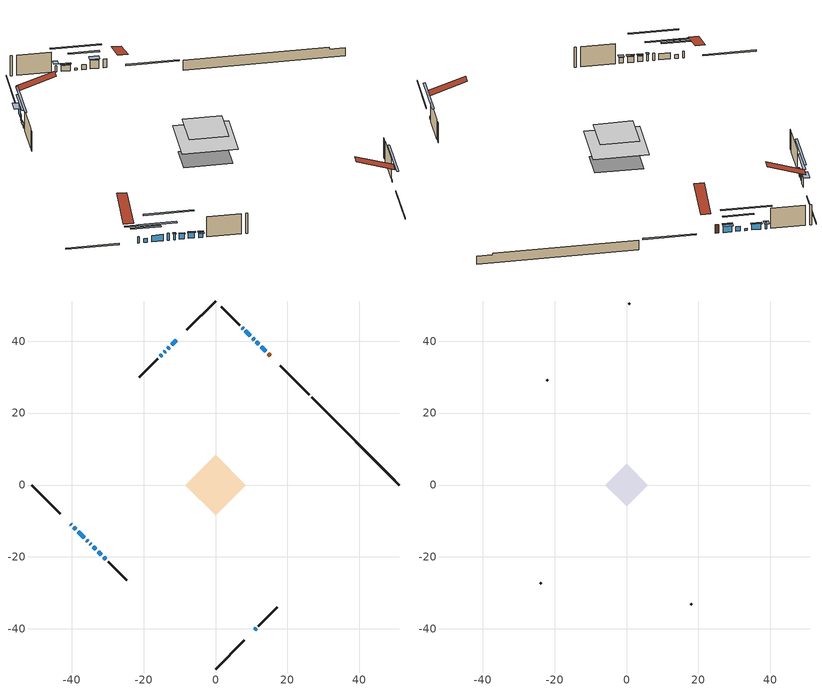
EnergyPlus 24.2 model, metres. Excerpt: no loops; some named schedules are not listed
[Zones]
conditioned space
 floor adiabatic (AdiabaticFloorConstruction): -8.44,0 0,8.44 8.44,0 0,-8.44 z3.29
 floor foundation (Slab1 construction): -6.1,1.28 -1.28,6.1 6.1,-1.28 1.28,-6.1 z-1.54
 wall outside (RimJoist1 construction): 0,-51.15 8.05,-43.1 / -51.15,0 -43.1,-8.05 / 0,51.15 -8.05,43.1 / 26.1,25.05 18.05,33.11 z0.85:1.15
 wall outside (AdiabaticWallConstruction 1): 15.2,35.95 14.64,36.51 z0.85:2.88
 wall outside (AdiabaticWallConstruction): 13.99,37.16 12.73,38.42 / -10.9,40.26 -12.15,39 z0.85:2.88; -12.81,38.34 -13.28,37.87 / -40.26,-10.89 -40.04,-11.11 / -34.86,-16.29 -34.65,-16.51 / 7.66,43.49 7.44,43.71 z0.85:2.38; -39.39,-11.77 -38.84,-12.31 z0.85:1.77; -38.19,-12.96 -36.46,-14.69 z0.85:2.37; 12.07,39.08 11.39,39.76 z0.85:1.97; 10.74,40.42 10.34,40.82 / 10.89,-40.26 11.29,-39.86 z0.85:1.31; -13.93,37.22 -14.22,36.93 z0.85:1.69; -35.81,-15.34 -35.52,-15.63 z0.85:2.53; 9.68,41.47 8.31,42.84 / -32.65,-18.5 -31.75,-19.4 z0.85:2.27; -14.88,36.28 -15.36,35.79 z0.85:1.63; -33.99,-17.16 -33.31,-17.85 z0.85:2.2; -31.1,-20.06 -30.52,-20.63 z0.85:2.17
 wall outside (Wall1 construction): 11.95,-39.2 17.14,-34.02 / -29.86,-21.29 -24.68,-26.48 / -16.02,35.13 -21.21,29.94 / 6.79,44.37 1.6,49.55 z0.85:5.73
 wall foundation (FoundationWall1 construction): 26.75,24.4,-1.54 26.75,24.4,0.85 48.71,2.44,0.85 48.71,2.44,0.41 51.15,0,0.41 51.15,0,-1.54
 window (WindowConstruction): 13.99,37.17 12.73,38.42 z0.85:2.88
 window (WindowConstruction 7): -10.9,40.26 -12.15,39 z0.85:2.88
 window (WindowConstruction 8): -12.81,38.34 -13.28,37.88 z0.85:2.37
 window (WindowConstruction 9): -40.26,-10.9 -40.04,-11.11 z0.85:2.37
 window (WindowConstruction 10): -39.38,-11.77 -38.85,-12.31 z0.85:1.76
 window (WindowConstruction 11): -38.19,-12.96 -36.46,-14.69 z0.85:2.37
 window (WindowConstruction 12): 12.07,39.08 11.39,39.76 z0.85:1.97
 window (WindowConstruction 14): 10.73,40.42 10.34,40.81 z0.85:1.31
 window (WindowConstruction 15): 10.9,-40.26 11.29,-39.86 z0.85:1.31
 window (WindowConstruction 16): -13.93,37.22 -14.22,36.93 z0.85:1.69
 window (WindowConstruction 17): -35.81,-15.34 -35.52,-15.63 z0.85:2.53
 window (WindowConstruction 1): 9.68,41.47 8.32,42.84 z0.85:2.27
 window (WindowConstruction 2): -14.88,36.27 -15.36,35.79 z0.85:1.63
 window (WindowConstruction 3): -34.86,-16.29 -34.65,-16.5 z0.85:2.37
 window (WindowConstruction 4): -33.99,-17.16 -33.31,-17.84 z0.85:2.2
 window (WindowConstruction 5): -32.65,-18.5 -31.75,-19.4 z0.85:2.27
 window (WindowConstruction 13): -31.1,-20.06 -30.52,-20.63 z0.85:2.17
 window (WindowConstruction 6): 7.66,43.49 7.44,43.71 z0.85:2.37
 door (Door): 15.2,35.95 14.64,36.51 z0.85:2.88
 ceiling adiabatic (AdiabaticFloorConstruction): 0,-8.44 8.44,0 0,8.44 -8.44,0 z3.29
attic - vented
 floor to conditioned space (Floor1 construction Reversed): -5.96,0 0,5.96 5.96,0 0,-5.96 z5.73
 wall outside (Wall3 construction): 17.79,-33.36 18.08,-33.08 / -24.02,-27.13 -23.73,-27.42 / -21.86,29.29 -22.15,29 / 0.94,50.21 0.66,50.5 z0.85:5.73
 roof outside (Roof1 construction): 10.24,-40.91,5.73 4.43,-35.1,8.47 2.9,-36.64,8.47 8.71,-42.44,5.73; -40.91,-10.24,5.73 -35.1,-4.43,8.47 -36.64,-2.9,8.47 -42.44,-8.71,5.73; -10.24,40.91,5.73 -4.43,35.1,8.47 -2.9,36.64,8.47 -8.71,42.44,5.73; 15.86,35.29,5.73 10.05,29.48,8.47 11.58,27.95,8.47 17.39,33.76,5.73
shading: 12.6,38.55 14.11,37.04 15.04,37.96 13.53,39.48 z3.06; -12.41,38.74 -10.63,40.52 -11.56,41.44 -13.34,39.67 z3.25; -15.32,35.83 -10.77,40.39 -11.11,40.73 -15.67,36.18 z5.26; -38,-13.15 -42.3,-8.85 -42.65,-9.2 -38.34,-13.5 z5.26; -36.8,-14.35 -41.43,-9.72 -41.77,-10.07 -37.15,-14.7 z4.65; -34.42,-16.73 -40.23,-10.92 -40.58,-11.27 -34.77,-17.08 z5.26; 9.35,41.8 14.12,37.04 14.46,37.38 9.69,42.15 z4.86; 6.68,44.48 14.4,36.76 14.74,37.1 7.02,44.82 z6.49; 14.95,-36.2 7.23,-43.92 7.58,-44.27 15.3,-36.55 z6.49; -17.88,33.27 -10.27,40.88 -10.62,41.23 -18.23,33.62 z6.87; -31.84,-19.32 -39.49,-11.66 -39.84,-12.01 -32.18,-19.66 z7.74; 8.19,42.96 9.81,41.34 10.16,41.69 8.54,43.31 z2.45; -15.5,35.65 -14.74,36.42 -15.03,36.71 -15.8,35.94 z1.83; -34.52,-16.63 -34.99,-16.16 -35.34,-16.51 -34.87,-16.98 z2.55; -33.18,-17.97 -34.12,-17.03 -34.47,-17.38 -33.53,-18.32 z2.38; -31.63,-19.53 -32.78,-18.37 -33.13,-18.72 -31.97,-19.87 z2.45; -30.39,-20.76 -31.22,-19.93 -31.87,-20.57 -31.04,-21.4 z2.35; 7.18,43.97 7.92,43.23 8.85,44.16 8.11,44.9 z2.74
[Building]
Building 1: Terrain=Suburbs
[Site:Location]
Montreal Intl AP_QC: Latitude {deg}=45.47; Longitude {deg}=-73.74; Time Zone {hr}=-5; Elevation {m}=36; Keep Site Location Information=Yes
[Site:GroundTemperature:Shallow]
2.07863, -0.316383, -0.508184, 0.628371, 5.19101, 9.73239, 13.6695, 16.1636, 16.3755, 14.347, 10.5102, 6.10817
[Site:WaterMainsTemperature]
Calculation Method=Schedule; Temperature Schedule=mains temperature schedule
[Material] Roughness=Rough; Thermal Absorptance=0.9
Name | Thickness {m} | Conductivity {W/m-K} | Density {kg/m3} | Specific Heat {J/kg-K} | Solar Absorptance | Visible Absorptance
asphalt or fiberglass shingles | 0.00635 | 0.162714 | 1121.4 | 1465.45 | 0.4 | 0.4
ceiling loosefill ins | 0.0846667 | 0.0480833 | 16.02 | 1046.75 | 0.7 | 0.7
ceiling stud and cavity | 0.1397 | 0.0932282 | 65.682 | 1177.47 | 0.7 | 0.7
concrete 4.0 in. | 0.1016 | 1.803125 | 2242.8 | 837.4 | 0.7 | 0.7
concrete 8.0 in. | 0.2032 | 1.803125 | 2242.8 | 837.4 | 0.7 | 0.7
door material | 0.04445 | 0.0451087 | 512.64 | 1214.23 | 0.7 | 0.7
exterior vertical ins | 0.0369022 | 0.029427 | 32.04 | 1214.23 | 0.7 | 0.7
floor covering | 0.0127 | 0.0433444 | 54.468 | 1339.84 | 0.6 | 0.6
floor rigid ins; wall rigid ins | 0.512978 | 0.029427 | 32.04 | 1214.23 | 0.7 | 0.7
floor stud and cavity | 0.1397 | 1.75129 | 37.0049 | 1207.88 | 0.7 | 0.7
furniture material conditioned space 1 | 0.1524 | 0.115458 | 640.8 | 1214.23 | 0.6 | 0.6
gypsum board | 0.0127 | 0.160291 | 801 | 837.4 | 0.6 | 0.6
gypsum board 1 | 0.0127 | 0.160291 | 801 | 837.4 | 0.7 | 0.7
osb sheathing 0.5 in. | 0.0127 | 0.115458 | 512.64 | 1214.23 | 0.7 | 0.7
osb sheathing 0.75 in. | 0.01905 | 0.115458 | 512.64 | 1214.23 | 0.7 | 0.7
osb sheathing 2.0 in. | 0.0508 | 0.115458 | 512.64 | 1214.23 | 0.7 | 0.7
rim joist stud and cavity | 0.0508 | 0.0454632 | 125.044 | 1163.47 | 0.6 | 0.6
wall stud and cavity | 0.1397 | 0.102903 | 139.0536 | 1170.24 | 0.7 | 0.7
wall stud and cavity 1 | 0.0889 | 6.1454 | 50.32683 | 1063.81 | 0.6 | 0.6
wall stud and cavity 2 | 0.0889 | 0.380278 | 52.3479 | 1209.89 | 0.7 | 0.7
wall stud and cavity 3 | 0.0889 | 0.391764 | 83.0341 | 1211.67 | 0.7 | 0.7
wood siding | 0.0254 | 0.102417 | 544.68 | 1172.36 | 0.4 | 0.4
wood siding 1 | 0.00254 | 0.102417 | 544.68 | 1172.36 | 0.4 | 0.4
wood siding 2; wood siding 3; wood siding 4 | 0.0254 | 0.102417 | 544.68 | 1172.36 | 0.7 | 0.7
[WindowMaterial:SimpleGlazingSystem]
Name | U-Factor {W/m2-K} | Solar Heat Gain Coefficient
WindowMaterial | 4.23352 | 0.68
WindowMaterial 1 | 4.46802 | 0.67
WindowMaterial 10 | 2.89692 | 0.65
WindowMaterial 11 | 2.95256 | 0.58
WindowMaterial 12 | 2.941204 | 0.65
WindowMaterial 13 | 6.39797 | 0.56
WindowMaterial 14 | 2.21385 | 0.23
WindowMaterial 15 | 5.987451 | 0.58
WindowMaterial 16 | 2.03727 | 0.3
WindowMaterial 2 | 2.99401 | 0.51
WindowMaterial 3 | 3.09224 | 0.39
WindowMaterial 4 | 2.94461 | 0.59
WindowMaterial 5 | 2.92587 | 0.62
WindowMaterial 6 | 3.324469 | 0.54
WindowMaterial 7 | 2.97187 | 0.55
WindowMaterial 8 | 3.06271 | 0.54
WindowMaterial 9 | 2.97868 | 0.53
[Construction]
AdiabaticFloorConstruction: floor stud and cavity, floor rigid ins, osb sheathing 0.75 in., floor covering
AdiabaticWallConstruction: wood siding 3, wall rigid ins, wall stud and cavity 2, gypsum board
AdiabaticWallConstruction 1: wood siding 4, wall rigid ins, wall stud and cavity 2, gypsum board
Door: door material
Floor1 construction Reversed: gypsum board, ceiling stud and cavity, ceiling loosefill ins
FoundationWall1 construction: concrete 8.0 in., gypsum board 1
furniture construction conditioned space 1: furniture material conditioned space 1
PartitionWallConstruction: gypsum board, wall stud and cavity 3, gypsum board
RimJoist1 construction: wood siding 2, osb sheathing 2.0 in., rim joist stud and cavity
Roof1 construction: asphalt or fiberglass shingles
Slab1 construction: concrete 4.0 in.
Wall1 construction: wood siding, osb sheathing 0.5 in., wall stud and cavity, gypsum board
Wall3 construction: wood siding 1, wall stud and cavity 1
WindowConstruction; WindowConstruction 7: WindowMaterial
WindowConstruction 1: WindowMaterial 1
WindowConstruction 10: WindowMaterial 9
WindowConstruction 11: WindowMaterial 10
WindowConstruction 12: WindowMaterial 11
WindowConstruction 13: WindowMaterial 12
WindowConstruction 14: WindowMaterial 13
WindowConstruction 15: WindowMaterial 14
WindowConstruction 16: WindowMaterial 15
WindowConstruction 17: WindowMaterial 16
WindowConstruction 2: WindowMaterial 2
WindowConstruction 3: WindowMaterial 3
WindowConstruction 4: WindowMaterial 4
WindowConstruction 5: WindowMaterial 5
WindowConstruction 6: WindowMaterial 6
WindowConstruction 8: WindowMaterial 7
WindowConstruction 9: WindowMaterial 8
[Zone] Multiplier=1; Part of Total Floor Area=Yes
Name | Volume {m3}
attic - vented | 31.6242
conditioned space | 515.8
[Space]
Name | Zone | Volume {m3}
attic - vented 1 | attic - vented | 31.6242
conditioned space 1 | conditioned space | 515.8
[ZoneInfiltration:EffectiveLeakageArea]
infil attic - vented 1: Zone or Space=attic - vented 1; Schedule=Always On Discrete; Effective Air Leakage Area {cm2}=2845.6; Stack Coefficient=0.000529547; Wind Coefficient=1.55479e-05
[ZoneMixing]
whole house fan mix: Zone or Space=attic - vented; Schedule=Always On Continuous; Design Flow Rate Calculation Method=Flow/Zone; Design Flow Rate {m3/s}=0; Source Zone or Space=conditioned space
[SurfaceProperty:ExposedFoundationPerimeter]
Slab1: Exposed Perimeter Calculation Method=TotalExposedPerimeter; Total Exposed Perimeter {m}=34.503
[InternalMass] Zone or ZoneList=conditioned space; Space or SpaceList=conditioned space 1
Name | Construction | Surface Area {m2}
furniture mass conditioned space 1 | furniture construction conditioned space 1 | 85.3758
partition wall mass | PartitionWallConstruction | 213.44
[Lights]
interior lighting: Zone or ZoneList or Space or SpaceList=conditioned space 1; Schedule=interior lighting schedule; Design Level Calculation Method=LightingLevel; Lighting Level {W}=343.2; Return Air Fraction=0; Fraction Radiant=0.6; Fraction Visible=0.2; Fraction Replaceable=1
[People]
occupants: Zone or ZoneList or Space or SpaceList=conditioned space 1; Number of People Schedule=occupants schedule; Number of People Calculation Method=People; Number of People=3; Fraction Radiant=0.314171; Sensible Heat Fraction=0.56303; Activity Level Schedule=occupants activity schedule; Carbon Dioxide Generation Rate {m3/s-W}=0; Enable ASHRAE 55 Comfort Warnings=No; Mean Radiant Temperature Calculation Type=EnclosureAveraged
[ElectricEquipment] Zone or ZoneList or Space or SpaceList=conditioned space 1; Design Level Calculation Method=EquipmentLevel
Name | Schedule | Design Level {W} | Fraction Latent | Fraction Radiant | Fraction Lost
clothes dryer | clothes dryer schedule | 140.772 | 0.015 | 0.081 | 0.85
clothes washer | clothes washer schedule | 32.1985 | 0.03 | 0.162 | 0.7
cooking range | cooking range schedule | 208.969 | 0.08 | 0.432 | 0.2
dishwasher | dishwasher schedule | 66.8632 | 0.3 | 0.18 | 0.4
fridge | fridge schedule | 72.9452 | 0 | 0.6 | 0
mech vent bath fan 0 | mech vent bath fan 0 schedule | 50.2 | 0 | 0 | 1
mech vent bath fan 1 | mech vent bath fan 1 schedule | 50.2 | 0 | 0 | 1
mech vent bath fan 2 | mech vent bath fan 2 schedule | 50.2 | 0 | 0 | 1
mech vent bath fan 3 | mech vent bath fan 3 schedule | 50.2 | 0 | 0 | 1
mech vent house fan | mech vent house fan schedule | 0 | 0 | 0 | 1
mech vent house fan cfis | mech vent house fan cfis schedule | 0 | 0 | 0 | 0
mech vent range fan 0 | mech vent range fan 0 schedule | 57 | 0 | 0 | 1
misc plug loads | misc plug loads schedule | 494.7 | 0.045 | 0.513 | 0.1
whole house fan | Always On Discrete | 0 | 0 | 0 | 1
[OtherEquipment] Zone or ZoneList or Space or SpaceList=conditioned space 1; Design Level Calculation Method=EquipmentLevel
Name | Fuel Type | Schedule | Design Level {W} | Fraction Latent | Fraction Radiant | Fraction Lost
clothes dryer 1 | Electricity | clothes dryer schedule | 0 | 0.015 | 0.081 | 0.85
cooking range 1 | Electricity | cooking range schedule | 0 | 0.08 | 0.432 | 0.2
general water use latent | None | general water use schedule | 59.3978 | 1 | 0 | 0
general water use sensible | None | general water use schedule | -58.539 | 0 | 0.6 | 0
mech vent house fan latent load | None | Always On Discrete | 0 | 1 | 0 | 0
mech vent house fan sensible load | None | Always On Discrete | 0 | 0 | 0 | 0
water heater energy adjustment1 | Electricity | Always On Discrete | 0.01 | 0 | 0 | 1
[ZoneInfiltration:DesignFlowRate] Zone or ZoneList or Space or SpaceList=conditioned space 1; Schedule=Always On Discrete; Design Flow Rate Calculation Method=Flow/Zone; Design Flow Rate {m3/s}=0
infil flow; natural vent flow; whole house fan flow
[ZoneControl:Thermostat]
conditioned space Thermostat: Zone or ZoneList=conditioned space; Control Type Schedule=conditioned space Thermostat Schedule; Control 1=conditioned space temperature setpoint; Temperature Difference Between Cutout And Setpoint {deltaC}=0
[ThermostatSetpoint:DualSetpoint]
conditioned space temperature setpoint: Heating Setpoint Temperature Schedule=heating setpoint; Cooling Setpoint Temperature Schedule=cooling setpoint
[Zone equipment]
conditioned space: electric baseboard
[Foundation:Kiva]
Foundation Kiva 1: Initial Indoor Air Temperature {C}=18; Wall Height Above Grade {m}=0.849996; Wall Depth Below Slab {m}=0.2032; Custom Block Material Name 1=exterior vertical ins; Custom Block Depth 1 {m}=2.39; Custom Block X Position 1 {m}=0.2159; Custom Block Z Position 1 {m}=0
[Foundation:Kiva:Settings]
Soil Conductivity {W/m-K}=0.849921; Soil Density {kg/m3}=1842.3; Soil Specific Heat {J/kg-K}=418.7; Ground Solar Absorptivity=0.9; Ground Thermal Absorptivity=0.9; Ground Surface Roughness {m}=0.03; Far-Field Width {m}=40; Deep-Ground Boundary Condition=ZeroFlux; Deep-Ground Depth {m}=40; Minimum Cell Dimension {m}=0.2; Maximum Cell Growth Coefficient=3; Simulation Timestep=Timestep
[Exterior:Lights]
exterior lighting: Schedule=exterior lighting schedule; Design Level {W}=75.6
[EnergyManagementSystem:Sensor] Output:Variable or Output:Meter Index Key=conditioned space
Name | Output:Variable or Output:Meter
conditioned_space_clg_unmet_s | Zone Cooling Setpoint Not Met Time
conditioned_space_htg_unmet_s | Zone Heating Setpoint Not Met Time
fridge_tin_s; tin_s; tin_s_1 | Zone Mean Air Temperature
tout_s | Zone Outdoor Air Drybulb Temperature
win_s | Zone Air Humidity Ratio
[Schedule:Constant]
Name | Hourly Value
Always On Continuous; mech vent house fan schedule; mech vent house fan cfis schedule; Always On Discrete | 1
occupants activity schedule | 117.228
fridge schedule | 0
[Schedule:Week:Daily]
interior lighting schedule Week Rule - Jan1-Jan27: interior lighting schedule day, interior lighting schedule day, interior lighting schedule day, interior lighting schedule day, interior lighting schedule day, interior lighting schedule day, interior lighting schedule day, interior lighting schedule default day, interior lighting schedule default day, interior lighting schedule default day, interior lighting schedule default day, interior lighting schedule default day
interior lighting schedule Week Rule - Jan28-Feb3: interior lighting schedule day, interior lighting schedule day, interior lighting schedule day, interior lighting schedule day, interior lighting schedule day 1, interior lighting schedule day 1, interior lighting schedule day 1, interior lighting schedule default day, interior lighting schedule default day, interior lighting schedule default day, interior lighting schedule default day, interior lighting schedule default day
interior lighting schedule Week Rule - Feb4-Feb24: interior lighting schedule day 1, interior lighting schedule day 1, interior lighting schedule day 1, interior lighting schedule day 1, interior lighting schedule day 1, interior lighting schedule day 1, interior lighting schedule day 1, interior lighting schedule default day, interior lighting schedule default day, interior lighting schedule default day, interior lighting schedule default day, interior lighting schedule default day
interior lighting schedule Week Rule - Feb25-Mar3: interior lighting schedule day 1, interior lighting schedule day 1, interior lighting schedule day 1, interior lighting schedule day 1, interior lighting schedule day 2, interior lighting schedule day 2, interior lighting schedule day 2, interior lighting schedule default day, interior lighting schedule default day, interior lighting schedule default day, interior lighting schedule default day, interior lighting schedule default day
interior lighting schedule Week Rule - Mar4-Mar31: interior lighting schedule day 2, interior lighting schedule day 2, interior lighting schedule day 2, interior lighting schedule day 2, interior lighting schedule day 2, interior lighting schedule day 2, interior lighting schedule day 2, interior lighting schedule default day, interior lighting schedule default day, interior lighting schedule default day, interior lighting schedule default day, interior lighting schedule default day
interior lighting schedule Week Rule - Apr1-Apr28: interior lighting schedule day 3, interior lighting schedule day 3, interior lighting schedule day 3, interior lighting schedule day 3, interior lighting schedule day 3, interior lighting schedule day 3, interior lighting schedule day 3, interior lighting schedule default day, interior lighting schedule default day, interior lighting schedule default day, interior lighting schedule default day, interior lighting schedule default day
interior lighting schedule Week Rule - Apr29-May5: interior lighting schedule day 3, interior lighting schedule day 3, interior lighting schedule day 4, interior lighting schedule day 4, interior lighting schedule day 4, interior lighting schedule day 4, interior lighting schedule day 4, interior lighting schedule default day, interior lighting schedule default day, interior lighting schedule default day, interior lighting schedule default day, interior lighting schedule default day
interior lighting schedule Week Rule - May6-May26: interior lighting schedule day 4, interior lighting schedule day 4, interior lighting schedule day 4, interior lighting schedule day 4, interior lighting schedule day 4, interior lighting schedule day 4, interior lighting schedule day 4, interior lighting schedule default day, interior lighting schedule default day, interior lighting schedule default day, interior lighting schedule default day, interior lighting schedule default day
interior lighting schedule Week Rule - May27-Jun2: interior lighting schedule day 4, interior lighting schedule day 4, interior lighting schedule day 4, interior lighting schedule day 4, interior lighting schedule day 4, interior lighting schedule day 5, interior lighting schedule day 5, interior lighting schedule default day, interior lighting schedule default day, interior lighting schedule default day, interior lighting schedule default day, interior lighting schedule default day
interior lighting schedule Week Rule - Jun3-Jun30: interior lighting schedule day 5, interior lighting schedule day 5, interior lighting schedule day 5, interior lighting schedule day 5, interior lighting schedule day 5, interior lighting schedule day 5, interior lighting schedule day 5, interior lighting schedule default day, interior lighting schedule default day, interior lighting schedule default day, interior lighting schedule default day, interior lighting schedule default day
interior lighting schedule Week Rule - Jul1-Jul28: interior lighting schedule day 6, interior lighting schedule day 6, interior lighting schedule day 6, interior lighting schedule day 6, interior lighting schedule day 6, interior lighting schedule day 6, interior lighting schedule day 6, interior lighting schedule default day, interior lighting schedule default day, interior lighting schedule default day, interior lighting schedule default day, interior lighting schedule default day
interior lighting schedule Week Rule - Jul29-Aug4: interior lighting schedule day 6, interior lighting schedule day 6, interior lighting schedule day 6, interior lighting schedule day 7, interior lighting schedule day 7, interior lighting schedule day 7, interior lighting schedule day 7, interior lighting schedule default day, interior lighting schedule default day, interior lighting schedule default day, interior lighting schedule default day, interior lighting schedule default day
interior lighting schedule Week Rule - Aug5-Aug25: interior lighting schedule day 7, interior lighting schedule day 7, interior lighting schedule day 7, interior lighting schedule day 7, interior lighting schedule day 7, interior lighting schedule day 7, interior lighting schedule day 7, interior lighting schedule default day, interior lighting schedule default day, interior lighting schedule default day, interior lighting schedule default day, interior lighting schedule default day
interior lighting schedule Week Rule - Aug26-Sep1: interior lighting schedule day 7, interior lighting schedule day 7, interior lighting schedule day 7, interior lighting schedule day 7, interior lighting schedule day 7, interior lighting schedule day 7, interior lighting schedule day 8, interior lighting schedule default day, interior lighting schedule default day, interior lighting schedule default day, interior lighting schedule default day, interior lighting schedule default day
interior lighting schedule Week Rule - Sep2-Sep29: interior lighting schedule day 8, interior lighting schedule day 8, interior lighting schedule day 8, interior lighting schedule day 8, interior lighting schedule day 8, interior lighting schedule day 8, interior lighting schedule day 8, interior lighting schedule default day, interior lighting schedule default day, interior lighting schedule default day, interior lighting schedule default day, interior lighting schedule default day
interior lighting schedule Week Rule - Sep30-Oct6: interior lighting schedule day 8, interior lighting schedule day 9, interior lighting schedule day 9, interior lighting schedule day 9, interior lighting schedule day 9, interior lighting schedule day 9, interior lighting schedule day 9, interior lighting schedule default day, interior lighting schedule default day, interior lighting schedule default day, interior lighting schedule default day, interior lighting schedule default day
interior lighting schedule Week Rule - Oct7-Oct27: interior lighting schedule day 9, interior lighting schedule day 9, interior lighting schedule day 9, interior lighting schedule day 9, interior lighting schedule day 9, interior lighting schedule day 9, interior lighting schedule day 9, interior lighting schedule default day, interior lighting schedule default day, interior lighting schedule default day, interior lighting schedule default day, interior lighting schedule default day
interior lighting schedule Week Rule - Oct28-Nov3: interior lighting schedule day 9, interior lighting schedule day 9, interior lighting schedule day 9, interior lighting schedule day 9, interior lighting schedule day 10, interior lighting schedule day 10, interior lighting schedule day 10, interior lighting schedule default day, interior lighting schedule default day, interior lighting schedule default day, interior lighting schedule default day, interior lighting schedule default day
interior lighting schedule Week Rule - Nov4-Nov24: interior lighting schedule day 10, interior lighting schedule day 10, interior lighting schedule day 10, interior lighting schedule day 10, interior lighting schedule day 10, interior lighting schedule day 10, interior lighting schedule day 10, interior lighting schedule default day, interior lighting schedule default day, interior lighting schedule default day, interior lighting schedule default day, interior lighting schedule default day
interior lighting schedule Week Rule - Nov25-Dec1: interior lighting schedule day 10, interior lighting schedule day 10, interior lighting schedule day 10, interior lighting schedule day 10, interior lighting schedule day 10, interior lighting schedule day 10, interior lighting schedule day 11, interior lighting schedule default day, interior lighting schedule default day, interior lighting schedule default day, interior lighting schedule default day, interior lighting schedule default day
interior lighting schedule Week Rule - Dec2-Dec31: interior lighting schedule day 11, interior lighting schedule day 11, interior lighting schedule day 11, interior lighting schedule day 11, interior lighting schedule day 11, interior lighting schedule day 11, interior lighting schedule day 11, interior lighting schedule default day, interior lighting schedule default day, interior lighting schedule default day, interior lighting schedule default day, interior lighting schedule default day
occupants schedule Week Rule - Jan1-Dec31: occupants schedule day, occupants schedule day, occupants schedule day, occupants schedule day, occupants schedule day, occupants schedule day, occupants schedule day, occupants schedule default day, occupants schedule default day, occupants schedule default day, occupants schedule default day, occupants schedule default day
clothes dryer schedule Week Rule - Jan1-Dec31: clothes dryer schedule day, clothes dryer schedule day, clothes dryer schedule day, clothes dryer schedule day, clothes dryer schedule day, clothes dryer schedule day, clothes dryer schedule day, clothes dryer schedule default day, clothes dryer schedule default day, clothes dryer schedule default day, clothes dryer schedule default day, clothes dryer schedule default day
clothes washer schedule Week Rule - Jan1-Dec31: clothes washer schedule day, clothes washer schedule day, clothes washer schedule day, clothes washer schedule day, clothes washer schedule day, clothes washer schedule day, clothes washer schedule day, clothes washer schedule default day, clothes washer schedule default day, clothes washer schedule default day, clothes washer schedule default day, clothes washer schedule default day
cooking range schedule Week Rule - Jan1-Dec31: cooking range schedule day, cooking range schedule day, cooking range schedule day, cooking range schedule day, cooking range schedule day, cooking range schedule day, cooking range schedule day, cooking range schedule default day, cooking range schedule default day, cooking range schedule default day, cooking range schedule default day, cooking range schedule default day
dishwasher schedule Week Rule - Jan1-Dec31: dishwasher schedule day, dishwasher schedule day, dishwasher schedule day, dishwasher schedule day, dishwasher schedule day, dishwasher schedule day, dishwasher schedule day, dishwasher schedule default day, dishwasher schedule default day, dishwasher schedule default day, dishwasher schedule default day, dishwasher schedule default day
mech vent bath fan 0 schedule Week Rule - Jan1-Dec31: mech vent bath fan 0 schedule day, mech vent bath fan 0 schedule day, mech vent bath fan 0 schedule day, mech vent bath fan 0 schedule day, mech vent bath fan 0 schedule day, mech vent bath fan 0 schedule day, mech vent bath fan 0 schedule day, mech vent bath fan 0 schedule default day, mech vent bath fan 0 schedule default day, mech vent bath fan 0 schedule default day, mech vent bath fan 0 schedule default day, mech vent bath fan 0 schedule default day
mech vent bath fan 1 schedule Week Rule - Jan1-Dec31: mech vent bath fan 1 schedule day, mech vent bath fan 1 schedule day, mech vent bath fan 1 schedule day, mech vent bath fan 1 schedule day, mech vent bath fan 1 schedule day, mech vent bath fan 1 schedule day, mech vent bath fan 1 schedule day, mech vent bath fan 1 schedule default day, mech vent bath fan 1 schedule default day, mech vent bath fan 1 schedule default day, mech vent bath fan 1 schedule default day, mech vent bath fan 1 schedule default day
mech vent bath fan 2 schedule Week Rule - Jan1-Dec31: mech vent bath fan 2 schedule day, mech vent bath fan 2 schedule day, mech vent bath fan 2 schedule day, mech vent bath fan 2 schedule day, mech vent bath fan 2 schedule day, mech vent bath fan 2 schedule day, mech vent bath fan 2 schedule day, mech vent bath fan 2 schedule default day, mech vent bath fan 2 schedule default day, mech vent bath fan 2 schedule default day, mech vent bath fan 2 schedule default day, mech vent bath fan 2 schedule default day
mech vent bath fan 3 schedule Week Rule - Jan1-Dec31: mech vent bath fan 3 schedule day, mech vent bath fan 3 schedule day, mech vent bath fan 3 schedule day, mech vent bath fan 3 schedule day, mech vent bath fan 3 schedule day, mech vent bath fan 3 schedule day, mech vent bath fan 3 schedule day, mech vent bath fan 3 schedule default day, mech vent bath fan 3 schedule default day, mech vent bath fan 3 schedule default day, mech vent bath fan 3 schedule default day, mech vent bath fan 3 schedule default day
mech vent range fan 0 schedule Week Rule - Jan1-Dec31: mech vent range fan 0 schedule day, mech vent range fan 0 schedule day, mech vent range fan 0 schedule day, mech vent range fan 0 schedule day, mech vent range fan 0 schedule day, mech vent range fan 0 schedule day, mech vent range fan 0 schedule day, mech vent range fan 0 schedule default day, mech vent range fan 0 schedule default day, mech vent range fan 0 schedule default day, mech vent range fan 0 schedule default day, mech vent range fan 0 schedule default day
misc plug loads schedule Week Rule - Jan1-Dec31: misc plug loads schedule day, misc plug loads schedule day, misc plug loads schedule day, misc plug loads schedule day, misc plug loads schedule day, misc plug loads schedule day, misc plug loads schedule day, misc plug loads schedule default day, misc plug loads schedule default day, misc plug loads schedule default day, misc plug loads schedule default day, misc plug loads schedule default day
general water use schedule Week Rule - Jan1-Dec31: general water use schedule day, general water use schedule day, general water use schedule day, general water use schedule day, general water use schedule day, general water use schedule day, general water use schedule day, general water use schedule default day, general water use schedule default day, general water use schedule default day, general water use schedule default day, general water use schedule default day
exterior lighting schedule Week Rule - Jan1-Jan27: exterior lighting schedule day, exterior lighting schedule day, exterior lighting schedule day, exterior lighting schedule day, exterior lighting schedule day, exterior lighting schedule day, exterior lighting schedule day, exterior lighting schedule default day, exterior lighting schedule default day, exterior lighting schedule default day, exterior lighting schedule default day, exterior lighting schedule default day
exterior lighting schedule Week Rule - Jan28-Feb3: exterior lighting schedule day, exterior lighting schedule day, exterior lighting schedule day, exterior lighting schedule day, exterior lighting schedule day 1, exterior lighting schedule day 1, exterior lighting schedule day 1, exterior lighting schedule default day, exterior lighting schedule default day, exterior lighting schedule default day, exterior lighting schedule default day, exterior lighting schedule default day
exterior lighting schedule Week Rule - Feb4-Feb24: exterior lighting schedule day 1, exterior lighting schedule day 1, exterior lighting schedule day 1, exterior lighting schedule day 1, exterior lighting schedule day 1, exterior lighting schedule day 1, exterior lighting schedule day 1, exterior lighting schedule default day, exterior lighting schedule default day, exterior lighting schedule default day, exterior lighting schedule default day, exterior lighting schedule default day
exterior lighting schedule Week Rule - Feb25-Mar3: exterior lighting schedule day 1, exterior lighting schedule day 1, exterior lighting schedule day 1, exterior lighting schedule day 1, exterior lighting schedule day 2, exterior lighting schedule day 2, exterior lighting schedule day 2, exterior lighting schedule default day, exterior lighting schedule default day, exterior lighting schedule default day, exterior lighting schedule default day, exterior lighting schedule default day
exterior lighting schedule Week Rule - Mar4-Mar31: exterior lighting schedule day 2, exterior lighting schedule day 2, exterior lighting schedule day 2, exterior lighting schedule day 2, exterior lighting schedule day 2, exterior lighting schedule day 2, exterior lighting schedule day 2, exterior lighting schedule default day, exterior lighting schedule default day, exterior lighting schedule default day, exterior lighting schedule default day, exterior lighting schedule default day
exterior lighting schedule Week Rule - Apr1-Apr28: exterior lighting schedule day 3, exterior lighting schedule day 3, exterior lighting schedule day 3, exterior lighting schedule day 3, exterior lighting schedule day 3, exterior lighting schedule day 3, exterior lighting schedule day 3, exterior lighting schedule default day, exterior lighting schedule default day, exterior lighting schedule default day, exterior lighting schedule default day, exterior lighting schedule default day
[Schedule:Year]
interior lighting schedule: interior lighting schedule Week Rule - Jan1-Jan27, 1, 1, 1, 27, interior lighting schedule Week Rule - Jan28-Feb3, 1, 28, 2, 3, interior lighting schedule Week Rule - Feb4-Feb24, 2, 4, 2, 24, interior lighting schedule Week Rule - Feb25-Mar3, 2, 25, 3, 3, interior lighting schedule Week Rule - Mar4-Mar31, 3, 4, 3, 31, interior lighting schedule Week Rule - Apr1-Apr28, 4, 1, 4, 28, interior lighting schedule Week Rule - Apr29-May5, 4, 29, 5, 5, interior lighting schedule Week Rule - May6-May26, 5, 6, 5, 26, interior lighting schedule Week Rule - May27-Jun2, 5, 27, 6, 2, interior lighting schedule Week Rule - Jun3-Jun30, 6, 3, 6, 30, interior lighting schedule Week Rule - Jul1-Jul28, 7, 1, 7, 28, interior lighting schedule Week Rule - Jul29-Aug4, 7, 29, 8, 4, interior lighting schedule Week Rule - Aug5-Aug25, 8, 5, 8, 25, interior lighting schedule Week Rule - Aug26-Sep1, 8, 26, 9, 1, interior lighting schedule Week Rule - Sep2-Sep29, 9, 2, 9, 29, interior lighting schedule Week Rule - Sep30-Oct6, 9, 30, 10, 6, interior lighting schedule Week Rule - Oct7-Oct27, 10, 7, 10, 27, interior lighting schedule Week Rule - Oct28-Nov3, 10, 28, 11, 3, interior lighting schedule Week Rule - Nov4-Nov24, 11, 4, 11, 24, interior lighting schedule Week Rule - Nov25-Dec1, 11, 25, 12, 1, interior lighting schedule Week Rule - Dec2-Dec31, 12, 2, 12, 31
occupants schedule: occupants schedule Week Rule - Jan1-Dec31, 1, 1, 12, 31
clothes dryer schedule: clothes dryer schedule Week Rule - Jan1-Dec31, 1, 1, 12, 31
clothes washer schedule: clothes washer schedule Week Rule - Jan1-Dec31, 1, 1, 12, 31
cooking range schedule: cooking range schedule Week Rule - Jan1-Dec31, 1, 1, 12, 31
dishwasher schedule: dishwasher schedule Week Rule - Jan1-Dec31, 1, 1, 12, 31
mech vent bath fan 0 schedule: mech vent bath fan 0 schedule Week Rule - Jan1-Dec31, 1, 1, 12, 31
mech vent bath fan 1 schedule: mech vent bath fan 1 schedule Week Rule - Jan1-Dec31, 1, 1, 12, 31
mech vent bath fan 2 schedule: mech vent bath fan 2 schedule Week Rule - Jan1-Dec31, 1, 1, 12, 31
mech vent bath fan 3 schedule: mech vent bath fan 3 schedule Week Rule - Jan1-Dec31, 1, 1, 12, 31
mech vent range fan 0 schedule: mech vent range fan 0 schedule Week Rule - Jan1-Dec31, 1, 1, 12, 31
misc plug loads schedule: misc plug loads schedule Week Rule - Jan1-Dec31, 1, 1, 12, 31
general water use schedule: general water use schedule Week Rule - Jan1-Dec31, 1, 1, 12, 31
exterior lighting schedule: exterior lighting schedule Week Rule - Jan1-Jan27, 1, 1, 1, 27, exterior lighting schedule Week Rule - Jan28-Feb3, 1, 28, 2, 3, exterior lighting schedule Week Rule - Feb4-Feb24, 2, 4, 2, 24, exterior lighting schedule Week Rule - Feb25-Mar3, 2, 25, 3, 3, exterior lighting schedule Week Rule - Mar4-Mar31, 3, 4, 3, 31, exterior lighting schedule Week Rule - Apr1-Apr28, 4, 1, 4, 28, exterior lighting schedule Week Rule - Apr29-May5, 4, 29, 5, 5, exterior lighting schedule Week Rule - May6-May26, 5, 6, 5, 26, exterior lighting schedule Week Rule - May27-Jun2, 5, 27, 6, 2, exterior lighting schedule Week Rule - Jun3-Jun30, 6, 3, 6, 30, exterior lighting schedule Week Rule - Jul1-Jul28, 7, 1, 7, 28, exterior lighting schedule Week Rule - Jul29-Aug4, 7, 29, 8, 4, exterior lighting schedule Week Rule - Aug5-Aug25, 8, 5, 8, 25, exterior lighting schedule Week Rule - Aug26-Sep1, 8, 26, 9, 1, exterior lighting schedule Week Rule - Sep2-Sep29, 9, 2, 9, 29, exterior lighting schedule Week Rule - Sep30-Oct6, 9, 30, 10, 6, exterior lighting schedule Week Rule - Oct7-Oct27, 10, 7, 10, 27, exterior lighting schedule Week Rule - Oct28-Nov3, 10, 28, 11, 3, exterior lighting schedule Week Rule - Nov4-Nov24, 11, 4, 11, 24, exterior lighting schedule Week Rule - Nov25-Dec1, 11, 25, 12, 1, exterior lighting schedule Week Rule - Dec2-Dec31, 12, 2, 12, 31
[Schedule:Compact]
conditioned space Thermostat Schedule: Through: 12/31, For: AllDays, Until: 24:00, 4
mains temperature schedule: Through: 01/01, For: AllDays, Until: 24:00, 6.56833, Through: 01/02, For: AllDays, Until: 24:00, 6.48722, Through: 01/03, For: AllDays, Until: 24:00, 6.40722, Through: 01/04, For: AllDays, Until: 24:00, 6.32889, Through: 01/05, For: AllDays, Until: 24:00, 6.25167, Through: 01/06, For: AllDays, Until: 24:00, 6.17611, Through: 01/07, For: AllDays, Until: 24:00, 6.10222, Through: 01/08, For: AllDays, Until: 24:00, 6.02944, Through: 01/09, For: AllDays, Until: 24:00, 5.95833, Through: 01/10, For: AllDays, Until: 24:00, 5.88889, Through: 01/11, For: AllDays, Until: 24:00, 5.82056, Through: 01/12, For: AllDays, Until: 24:00, 5.75444, Through: 01/13, For: AllDays, Until: 24:00, 5.68944, Through: 01/14, For: AllDays, Until: 24:00, 5.62611, Through: 01/15, For: AllDays, Until: 24:00, 5.56444, Through: 01/16, For: AllDays, Until: 24:00, 5.50444, Through: 01/17, For: AllDays, Until: 24:00, 5.44611, Through: 01/18, For: AllDays, Until: 24:00, 5.38944, Through: 01/19, For: AllDays, Until: 24:00, 5.33389, Through: 01/20, For: AllDays, Until: 24:00, 5.28111, Through: 01/21, For: AllDays, Until: 24:00, 5.22944, Through: 01/22, For: AllDays, Until: 24:00, 5.17944, Through: 01/23, For: AllDays, Until: 24:00, 5.13111, Through: 01/24, For: AllDays, Until: 24:00, 5.085, Through: 01/25, For: AllDays, Until: 24:00, 5.04056, Through: 01/26, For: AllDays, Until: 24:00, 4.99778, Through: 01/27, For: AllDays, Until: 24:00, 4.95667, Through: 01/28, For: AllDays, Until: 24:00, 4.91778, Through: 01/29, For: AllDays, Until: 24:00, 4.88056, Through: 01/30, For: AllDays, Until: 24:00, 4.845, Through: 01/31, For: AllDays, Until: 24:00, 4.81167, Through: 02/01, For: AllDays, Until: 24:00, 4.77944, Through: 02/02, For: AllDays, Until: 24:00, 4.75, Through: 02/03, For: AllDays, Until: 24:00, 4.72167, Through: 02/04, For: AllDays, Until: 24:00, 4.69611, Through: 02/05, For: AllDays, Until: 24:00, 4.67167, Through: 02/06, For: AllDays, Until: 24:00, 4.64944, Through: 02/07, For: AllDays, Until: 24:00, 4.62889, Through: 02/08, For: AllDays, Until: 24:00, 4.61056, Through: 02/09, For: AllDays, Until: 24:00, 4.59389, Through: 02/10, For: AllDays, Until: 24:00, 4.57944, Through: 02/11, For: AllDays, Until: 24:00, 4.56667, Through: 02/12, For: AllDays, Until: 24:00, 4.55611, Through: 02/13, For: AllDays, Until: 24:00, 4.54722, Through: 02/14, For: AllDays, Until: 24:00, 4.54056, Through: 02/15, For: AllDays, Until: 24:00, 4.53556, Through: 02/16, For: AllDays, Until: 24:00, 4.53278, Through: 02/17, For: AllDays, Until: 24:00, 4.53167, Through: 02/18, For: AllDays, Until: 24:00, 4.53278, Through: 02/19, For: AllDays, Until: 24:00, 4.53556, Through: 02/20, For: AllDays, Until: 24:00, 4.54056, Through: 02/21, For: AllDays, Until: 24:00, 4.54722, Through: 02/22, For: AllDays, Until: 24:00, 4.55611, Through: 02/23, For: AllDays, Until: 24:00, 4.56667, Through: 02/24, For: AllDays, Until: 24:00, 4.57944, Through: 02/25, For: AllDays, Until: 24:00, 4.59389, Through: 02/26, For: AllDays, Until: 24:00, 4.61056, Through: 02/27, For: AllDays, Until: 24:00, 4.62889, Through: 02/28, For: AllDays, Until: 24:00, 4.64889, Through: 03/01, For: AllDays, Until: 24:00, 4.67111, Through: 03/02, For: AllDays, Until: 24:00, 4.69556, Through: 03/03, For: AllDays, Until: 24:00, 4.72167, Through: 03/04, For: AllDays, Until: 24:00, 4.74944, Through: 03/05, For: AllDays, Until: 24:00, 4.77944, Through: 03/06, For: AllDays, Until: 24:00, 4.81111, Through: 03/07, For: AllDays, Until: 24:00, 4.84444, Through: 03/08, For: AllDays, Until: 24:00, 4.88, Through: 03/09, For: AllDays, Until: 24:00, 4.91722, Through: 03/10, For: AllDays, Until: 24:00, 4.95611, Through: 03/11, For: AllDays, Until: 24:00, 4.99722, Through: 03/12, For: AllDays, Until: 24:00, 5.04, Through: 03/13, For: AllDays, Until: 24:00, 5.08444, Through: 03/14, For: AllDays, Until: 24:00, 5.13056, Through: 03/15, For: AllDays, Until: 24:00, 5.17889, Through: 03/16, For: AllDays, Until: 24:00, 5.22833, Through: 03/17, For: AllDays, Until: 24:00, 5.28, Through: 03/18, For: AllDays, Until: 24:00, 5.33333, Through: 03/19, For: AllDays, Until: 24:00, 5.38833, Through: 03/20, For: AllDays, Until: 24:00, 5.445, Through: 03/21, For: AllDays, Until: 24:00, 5.50333, Through: 03/22, For: AllDays, Until: 24:00, 5.56333, Through: 03/23, For: AllDays, Until: 24:00, 5.625, Through: 03/24, For: AllDays, Until: 24:00, 5.68833, Through: 03/25, For: AllDays, Until: 24:00, 5.75333, Through: 03/26, For: AllDays, Until: 24:00, 5.81944, Through: 03/27, For: AllDays, Until: 24:00, 5.88778, Through: 03/28, For: AllDays, Until: 24:00, 5.95722, Through: 03/29, For: AllDays, Until: 24:00, 6.02833, Through: 03/30, For: AllDays, Until: 24:00, 6.10111, Through: 03/31, For: AllDays, Until: 24:00, 6.175, Through: 04/01, For: AllDays, Until: 24:00, 6.25056, Through: 04/02, For: AllDays, Until: 24:00, 6.32778, Through: 04/03, For: AllDays, Until: 24:00, 6.40611, Through: 04/04, For: AllDays, Until: 24:00, 6.48556, Through: 04/05, For: AllDays, Until: 24:00, 6.56722, Through: 04/06, For: AllDays, Until: 24:00, 6.64944, Through: 04/07, For: AllDays, Until: 24:00, 6.73333, Through: 04/08, For: AllDays, Until: 24:00, 6.81833, Through: 04/09, For: AllDays, Until: 24:00, 6.905, Through: 04/10, For: AllDays, Until: 24:00, 6.99278, Through: 04/11, For: AllDays, Until: 24:00, 7.08111, Through: 04/12, For: AllDays, Until: 24:00, 7.17167, Through: 04/13, For: AllDays, Until: 24:00, 7.26278, Through: 04/14, For: AllDays, Until: 24:00, 7.355, Through: 04/15, For: AllDays, Until: 24:00, 7.44833, Through: 04/16, For: AllDays, Until: 24:00, 7.54278, Through: 04/17, For: AllDays, Until: 24:00, 7.63889, Through: 04/18, For: AllDays, Until: 24:00, 7.735, Through: 04/19, For: AllDays, Until: 24:00, 7.83278, Through: 04/20, For: AllDays, Until: 24:00, 7.93167, Through: 04/21, For: AllDays, Until: 24:00, 8.03111, Through: 04/22, For: AllDays, Until: 24:00, 8.13167, Through: 04/23, For: AllDays, Until: 24:00, 8.23278, Through: 04/24, For: AllDays, Until: 24:00, 8.335, Through: 04/25, For: AllDays, Until: 24:00, 8.43778, Through: 04/26, For: AllDays, Until: 24:00, 8.54167, Through: 04/27, For: AllDays, Until: 24:00, 8.64611, Through: 04/28, For: AllDays, Until: 24:00, 8.75167, Through: 04/29, For: AllDays, Until: 24:00, 8.85778, Through: 04/30, For: AllDays, Until: 24:00, 8.96444, Through: 05/01, For: AllDays, Until: 24:00, 9.07167, Through: 05/02, For: AllDays, Until: 24:00, 9.17944, Through: 05/03, For: AllDays, Until: 24:00, 9.28778, Through: 05/04, For: AllDays, Until: 24:00, 9.39667, Through: 05/05, For: AllDays, Until: 24:00, 9.50667, Through: 05/06, For: AllDays, Until: 24:00, 9.61667, Through: 05/07, For: AllDays, Until: 24:00, 9.72667, Through: 05/08, For: AllDays, Until: 24:00, 9.83778, Through: 05/09, For: AllDays, Until: 24:00, 9.94889, Through: 05/10, For: AllDays, Until: 24:00, 10.0606, Through: 05/11, For: AllDays, Until: 24:00, 10.1722, Through: 05/12, For: AllDays, Until: 24:00, 10.2844, Through: 05/13, For: AllDays, Until: 24:00, 10.3967, Through: 05/14, For: AllDays, Until: 24:00, 10.5094, Through: 05/15, For: AllDays, Until: 24:00, 10.6222, Through: 05/16, For: AllDays, Until: 24:00, 10.735, Through: 05/17, For: AllDays, Until: 24:00, 10.8478, Through: 05/18, For: AllDays, Until: 24:00, 10.9611, Through: 05/19, For: AllDays, Until: 24:00, 11.0744, Through: 05/20, For: AllDays, Until: 24:00, 11.1872, Through: 05/21, For: AllDays, Until: 24:00, 11.3006, Through: 05/22, For: AllDays, Until: 24:00, 11.4133, Through: 05/23, For: AllDays, Until: 24:00, 11.5267, Through: 05/24, For: AllDays, Until: 24:00, 11.6394, Through: 05/25, For: AllDays, Until: 24:00, 11.7522, Through: 05/26, For: AllDays, Until: 24:00, 11.8644, Through: 05/27, For: AllDays, Until: 24:00, 11.9767, Through: 05/28, For: AllDays, Until: 24:00, 12.0889, Through: 05/29, For: AllDays, Until: 24:00, 12.2006, Through: 05/30, For: AllDays, Until: 24:00, 12.3122, Through: 05/31, For: AllDays, Until: 24:00, 12.4228, Through: 06/01, For: AllDays, Until: 24:00, 12.5339, Through: 06/02, For: AllDays, Until: 24:00, 12.6439, Through: 06/03, For: AllDays, Until: 24:00, 12.7539, Through: 06/04, For: AllDays, Until: 24:00, 12.8628, Through: 06/05, For: AllDays, Until: 24:00, 12.9717, Through: 06/06, For: AllDays, Until: 24:00, 13.08, Through: 06/07, For: AllDays, Until: 24:00, 13.1878, Through: 06/08, For: AllDays, Until: 24:00, 13.2944, Through: 06/09, For: AllDays, Until: 24:00, 13.4011, Through: 06/10, For: AllDays, Until: 24:00, 13.5067, Through: 06/11, For: AllDays, Until: 24:00, 13.6117, Through: 06/12, For: AllDays, Until: 24:00, 13.7156, Through: 06/13, For: AllDays, Until: 24:00, 13.8194, Through: 06/14, For: AllDays, Until: 24:00, 13.9222, Through: 06/15, For: AllDays, Until: 24:00, 14.0239, Through: 06/16, For: AllDays, Until: 24:00, 14.125, Through: 06/17, For: AllDays, Until: 24:00, 14.225, Through: 06/18, For: AllDays, Until: 24:00, 14.3239, Through: 06/19, For: AllDays, Until: 24:00, 14.4222, Through: 06/20, For: AllDays, Until: 24:00, 14.5194, Through: 06/21, For: AllDays, Until: 24:00, 14.6156, Through: 06/22, For: AllDays, Until: 24:00, 14.7106, Through: 06/23, For: AllDays, Until: 24:00, 14.805, Through: 06/24, For: AllDays, Until: 24:00, 14.8978, Through: 06/25, For: AllDays, Until: 24:00, 14.9894, Through: 06/26, For: AllDays, Until: 24:00, 15.0806, Through: 06/27, For: AllDays, Until: 24:00, 15.17, Through: 06/28, For: AllDays, Until: 24:00, 15.2583, Through: 06/29, For: AllDays, Until: 24:00, 15.3456, Through: 06/30, For: AllDays, Until: 24:00, 15.4311, Through: 07/01, For: AllDays, Until: 24:00, 15.5161, Through: 07/02, For: AllDays, Until: 24:00, 15.5989, Through: 07/03, For: AllDays, Until: 24:00, 15.6811, Through: 07/04, For: AllDays, Until: 24:00, 15.7617, Through: 07/05, For: AllDays, Until: 24:00, 15.8411, Through: 07/06, For: AllDays, Until: 24:00, 15.9189, Through: 07/07, For: AllDays, Until: 24:00, 15.995, Through: 07/08, For: AllDays, Until: 24:00, 16.07, Through: 07/09, For: AllDays, Until: 24:00, 16.1433, Through: 07/10, For: AllDays, Until: 24:00, 16.2156, Through: 07/11, For: AllDays, Until: 24:00, 16.2861, Through: 07/12, For: AllDays, Until: 24:00, 16.355, Through: 07/13, For: AllDays, Until: 24:00, 16.4222, Through: 07/14, For: AllDays, Until: 24:00, 16.4878, Through: 07/15, For: AllDays, Until: 24:00, 16.5522, Through: 07/16, For: AllDays, Until: 24:00, 16.615, Through: 07/17, For: AllDays, Until: 24:00, 16.6756, Through: 07/18, For: AllDays, Until: 24:00, 16.735, Through: 07/19, For: AllDays, Until: 24:00, 16.7928, Through: 07/20, For: AllDays, Until: 24:00, 16.8489, Through: 07/21, For: AllDays, Until: 24:00, 16.9028, Through: 07/22, For: AllDays, Until: 24:00, 16.9556, Through: 07/23, For: AllDays, Until: 24:00, 17.0061, Through: 07/24, For: AllDays, Until: 24:00, 17.0556, Through: 07/25, For: AllDays, Until: 24:00, 17.1028, Through: 07/26, For: AllDays, Until: 24:00, 17.1483, Through: 07/27, For: AllDays, Until: 24:00, 17.1917, Through: 07/28, For: AllDays, Until: 24:00, 17.2339, Through: 07/29, For: AllDays, Until: 24:00, 17.2739, Through: 07/30, For: AllDays, Until: 24:00, 17.3122, Through: 07/31, For: AllDays, Until: 24:00, 17.3489, Through: 08/01, For: AllDays, Until: 24:00, 17.3833, Through: 08/02, For: AllDays, Until: 24:00, 17.4161, Through: 08/03, For: AllDays, Until: 24:00, 17.4467, Through: 08/04, For: AllDays, Until: 24:00, 17.4761, Through: 08/05, For: AllDays, Until: 24:00, 17.5028, Through: 08/06, For: AllDays, Until: 24:00, 17.5283, Through: 08/07, For: AllDays, Until: 24:00, 17.5517, Through: 08/08, For: AllDays, Until: 24:00, 17.5728, Through: 08/09, For: AllDays, Until: 24:00, 17.5922, Through: 08/10, For: AllDays, Until: 24:00, 17.61, Through: 08/11, For: AllDays, Until: 24:00, 17.6256, Through: 08/12, For: AllDays, Until: 24:00, 17.6394, Through: 08/13, For: AllDays, Until: 24:00, 17.6511, Through: 08/14, For: AllDays, Until: 24:00, 17.6611, Through: 08/15, For: AllDays, Until: 24:00, 17.6689, Through: 08/16, For: AllDays, Until: 24:00, 17.675, Through: 08/17, For: AllDays, Until: 24:00, 17.6789, Through: 08/18, For: AllDays, Until: 24:00, 17.6811, Through: 08/19, For: AllDays, Until: 24:00, 17.6811, Through: 08/20, For: AllDays, Until: 24:00, 17.6794, Through: 08/21, For: AllDays, Until: 24:00, 17.6756, Through: 08/22, For: AllDays, Until: 24:00, 17.67, Through: 08/23, For: AllDays, Until: 24:00, 17.6622, Through: 08/24, For: AllDays, Until: 24:00, 17.6528, Through: 08/25, For: AllDays, Until: 24:00, 17.6411, Through: 08/26, For: AllDays, Until: 24:00, 17.6278, Through: 08/27, For: AllDays, Until: 24:00, 17.6122, Through: 08/28, For: AllDays, Until: 24:00, 17.595, Through: 08/29, For: AllDays, Until: 24:00, 17.5756, Through: 08/30, For: AllDays, Until: 24:00, 17.5544, Through: 08/31, For: AllDays, Until: 24:00, 17.5311, Through: 09/01, For: AllDays, Until: 24:00, 17.5061, Through: 09/02, For: AllDays, Until: 24:00, 17.4794, Through: 09/03, For: AllDays, Until: 24:00, 17.4506, Through: 09/04, For: AllDays, Until: 24:00, 17.42, Through: 09/05, For: AllDays, Until: 24:00, 17.3878, Through: 09/06, For: AllDays, Until: 24:00, 17.3533, Through: 09/07, For: AllDays, Until: 24:00, 17.3172, Through: 09/08, For: AllDays, Until: 24:00, 17.2789, Through: 09/09, For: AllDays, Until: 24:00, 17.2389, Through: 09/10, For: AllDays, Until: 24:00, 17.1972, Through: 09/11, For: AllDays, Until: 24:00, 17.1539, Through: 09/12, For: AllDays, Until: 24:00, 17.1083, Through: 09/13, For: AllDays, Until: 24:00, 17.0617, Through: 09/14, For: AllDays, Until: 24:00, 17.0128, Through: 09/15, For: AllDays, Until: 24:00, 16.9622, Through: 09/16, For: AllDays, Until: 24:00, 16.9094, Through: 09/17, For: AllDays, Until: 24:00, 16.8556, Through: 09/18, For: AllDays, Until: 24:00, 16.8, Through: 09/19, For: AllDays, Until: 24:00, 16.7422, Through: 09/20, For: AllDays, Until: 24:00, 16.6833, Through: 09/21, For: AllDays, Until: 24:00, 16.6228, Through: 09/22, For: AllDays, Until: 24:00, 16.56, Through: 09/23, For: AllDays, Until: 24:00, 16.4961, Through: 09/24, For: AllDays, Until: 24:00, 16.4306, Through: 09/25, For: AllDays, Until: 24:00, 16.3633, Through: 09/26, For: AllDays, Until: 24:00, 16.295, Through: 09/27, For: AllDays, Until: 24:00, 16.2244, Through: 09/28, For: AllDays, Until: 24:00, 16.1528, Through: 09/29, For: AllDays, Until: 24:00, 16.0794, Through: 09/30, For: AllDays, Until: 24:00, 16.0044, Through: 10/01, For: AllDays, Until: 24:00, 15.9283, Through: 10/02, For: AllDays, Until: 24:00, 15.8511, Through: 10/03, For: AllDays, Until: 24:00, 15.7717, Through: 10/04, For: AllDays, Until: 24:00, 15.6917, Through: 10/05, For: AllDays, Until: 24:00, 15.6094, Through: 10/06, For: AllDays, Until: 24:00, 15.5267, Through: 10/07, For: AllDays, Until: 24:00, 15.4422, Through: 10/08, For: AllDays, Until: 24:00, 15.3567, Through: 10/09, For: AllDays, Until: 24:00, 15.2694, Through: 10/10, For: AllDays, Until: 24:00, 15.1811, Through: 10/11, For: AllDays, Until: 24:00, 15.0917, Through: 10/12, For: AllDays, Until: 24:00, 15.0011, Through: 10/13, For: AllDays, Until: 24:00, 14.9094, Through: 10/14, For: AllDays, Until: 24:00, 14.8167, Through: 10/15, For: AllDays, Until: 24:00, 14.7228, Through: 10/16, For: AllDays, Until: 24:00, 14.6278, Through: 10/17, For: AllDays, Until: 24:00, 14.5317, Through: 10/18, For: AllDays, Until: 24:00, 14.4344, Through: 10/19, For: AllDays, Until: 24:00, 14.3367, Through: 10/20, For: AllDays, Until: 24:00, 14.2378, Through: 10/21, For: AllDays, Until: 24:00, 14.1378, Through: 10/22, For: AllDays, Until: 24:00, 14.0367, Through: 10/23, For: AllDays, Until: 24:00, 13.935, Through: 10/24, For: AllDays, Until: 24:00, 13.8322, Through: 10/25, For: AllDays, Until: 24:00, 13.7289, Through: 10/26, For: AllDays, Until: 24:00, 13.625, Through: 10/27, For: AllDays, Until: 24:00, 13.52, Through: 10/28, For: AllDays, Until: 24:00, 13.4144, Through: 10/29, For: AllDays, Until: 24:00, 13.3083, Through: 10/30, For: AllDays, Until: 24:00, 13.2011, Through: 10/31, For: AllDays, Until: 24:00, 13.0939, Through: 11/01, For: AllDays, Until: 24:00, 12.9856, Through: 11/02, For: AllDays, Until: 24:00, 12.8767, Through: 11/03, For: AllDays, Until: 24:00, 12.7678, Through: 11/04, For: AllDays, Until: 24:00, 12.6578, Through: 11/05, For: AllDays, Until: 24:00, 12.5478, Through: 11/06, For: AllDays, Until: 24:00, 12.4372, Through: 11/07, For: AllDays, Until: 24:00, 12.3261, Through: 11/08, For: AllDays, Until: 24:00, 12.215, Through: 11/09, For: AllDays, Until: 24:00, 12.1033, Through: 11/10, For: AllDays, Until: 24:00, 11.9911, Through: 11/11, For: AllDays, Until: 24:00, 11.8789, Through: 11/12, For: AllDays, Until: 24:00, 11.7667, Through: 11/13, For: AllDays, Until: 24:00, 11.6539, Through: 11/14, For: AllDays, Until: 24:00, 11.5411, Through: 11/15, For: AllDays, Until: 24:00, 11.4278, Through: 11/16, For: AllDays, Until: 24:00, 11.315, Through: 11/17, For: AllDays, Until: 24:00, 11.2017, Through: 11/18, For: AllDays, Until: 24:00, 11.0889, Through: 11/19, For: AllDays, Until: 24:00, 10.9756, Through: 11/20, For: AllDays, Until: 24:00, 10.8622, Through: 11/21, For: AllDays, Until: 24:00, 10.7494, Through: 11/22, For: AllDays, Until: 24:00, 10.6367, Through: 11/23, For: AllDays, Until: 24:00, 10.5239, Through: 11/24, For: AllDays, Until: 24:00, 10.4111, Through: 11/25, For: AllDays, Until: 24:00, 10.2989, Through: 11/26, For: AllDays, Until: 24:00, 10.1867, Through: 11/27, For: AllDays, Until: 24:00, 10.0744, Through: 11/28, For: AllDays, Until: 24:00, 9.96333, Through: 11/29, For: AllDays, Until: 24:00, 9.85167, Through: 11/30, For: AllDays, Until: 24:00, 9.74111, Through: 12/01, For: AllDays, Until: 24:00, 9.63056, Through: 12/02, For: AllDays, Until: 24:00, 9.52056, Through: 12/03, For: AllDays, Until: 24:00, 9.41111, Through: 12/04, For: AllDays, Until: 24:00, 9.30167, Through: 12/05, For: AllDays, Until: 24:00, 9.19333, Through: 12/06, For: AllDays, Until: 24:00, 9.08556, Through: 12/07, For: AllDays, Until: 24:00, 8.97778, Through: 12/08, For: AllDays, Until: 24:00, 8.87111, Through: 12/09, For: AllDays, Until: 24:00, 8.765, Through: 12/10, For: AllDays, Until: 24:00, 8.66, Through: 12/11, For: AllDays, Until: 24:00, 8.555, Through: 12/12, For: AllDays, Until: 24:00, 8.45111, Through: 12/13, For: AllDays, Until: 24:00, 8.34833, Through: 12/14, For: AllDays, Until: 24:00, 8.24611, Through: 12/15, For: AllDays, Until: 24:00, 8.14444, Through: 12/16, For: AllDays, Until: 24:00, 8.04389, Through: 12/17, For: AllDays, Until: 24:00, 7.94444, Through: 12/18, For: AllDays, Until: 24:00, 7.84556, Through: 12/19, For: AllDays, Until: 24:00, 7.74778, Through: 12/20, For: AllDays, Until: 24:00, 7.65111, Through: 12/21, For: AllDays, Until: 24:00, 7.555, Through: 12/22, For: AllDays, Until: 24:00, 7.46056, Through: 12/23, For: AllDays, Until: 24:00, 7.36667, Through: 12/24, For: AllDays, Until: 24:00, 7.27444, Through: 12/25, For: AllDays, Until: 24:00, 7.18278, Through: 12/26, For: AllDays, Until: 24:00, 7.09278, Through: 12/27, For: AllDays, Until: 24:00, 7.00389, Through: 12/28, For: AllDays, Until: 24:00, 6.91611, Through: 12/29, For: AllDays, Until: 24:00, 6.82944, Through: 12/30, For: AllDays, Until: 24:00, 6.74389, Through: 12/31, For: AllDays, Until: 24:00, 6.66
